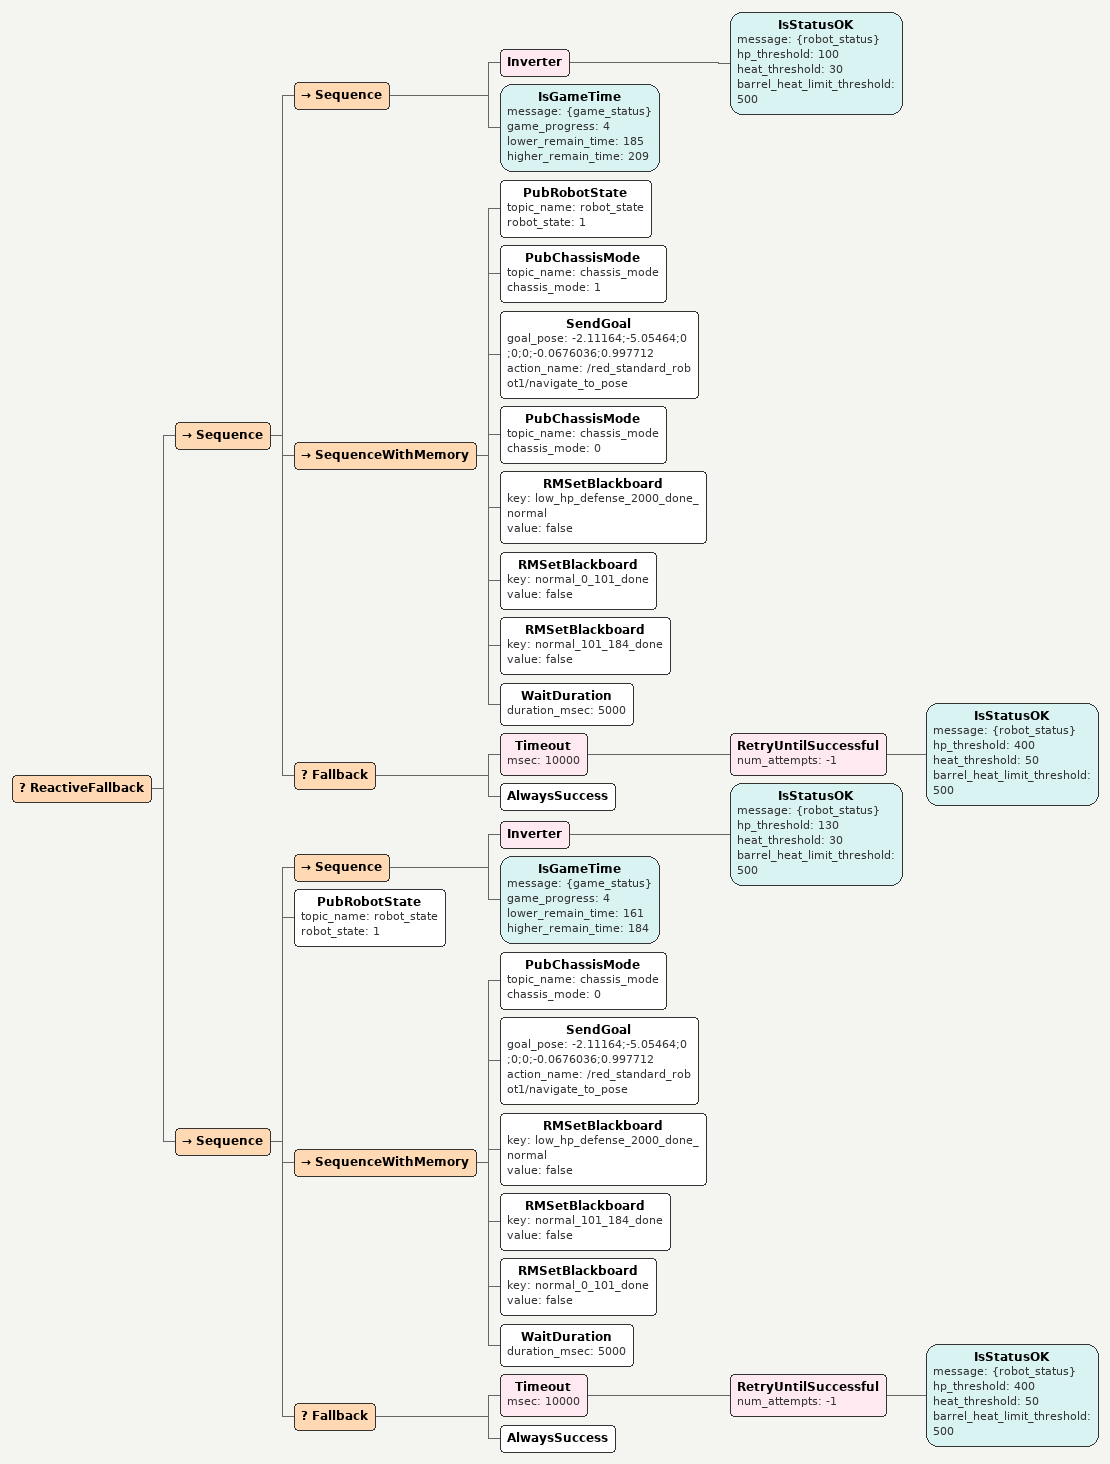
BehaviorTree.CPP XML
<ReactiveFallback>
  <Sequence>
    <Sequence>
      <Inverter>
        <IsStatusOK message="{robot_status}" hp_threshold="100" heat_threshold="30" barrel_heat_limit_threshold="500"/>
      </Inverter>
      <IsGameTime message="{game_status}" game_progress="4" lower_remain_time="185" higher_remain_time="209"/>
    </Sequence>
    <SequenceWithMemory>
      <PubRobotState topic_name="robot_state" robot_state="1"/>
      <PubChassisMode topic_name="chassis_mode" chassis_mode="1"/>
      <SendGoal goal_pose="-2.11164;-5.05464;0;0;0;-0.0676036;0.997712" action_name="/red_standard_robot1/navigate_to_pose"/>
      <PubChassisMode topic_name="chassis_mode" chassis_mode="0"/>
      <RMSetBlackboard key="low_hp_defense_2000_done_normal" value="false"/>
      <RMSetBlackboard key="normal_0_101_done" value="false"/>
      <RMSetBlackboard key="normal_101_184_done" value="false"/>
      <WaitDuration duration_msec="5000"/>
    </SequenceWithMemory>
    <Fallback>
      <Timeout msec="10000">
        <RetryUntilSuccessful num_attempts="-1">
          <IsStatusOK message="{robot_status}" hp_threshold="400" heat_threshold="50" barrel_heat_limit_threshold="500"/>
        </RetryUntilSuccessful>
      </Timeout>
      <AlwaysSuccess/>
    </Fallback>
  </Sequence>
  <Sequence>
    <Sequence>
      <Inverter>
        <IsStatusOK message="{robot_status}" hp_threshold="130" heat_threshold="30" barrel_heat_limit_threshold="500"/>
      </Inverter>
      <IsGameTime message="{game_status}" game_progress="4" lower_remain_time="161" higher_remain_time="184"/>
    </Sequence>
    <PubRobotState topic_name="robot_state" robot_state="1"/>
    <SequenceWithMemory>
      <PubChassisMode topic_name="chassis_mode" chassis_mode="0"/>
      <SendGoal goal_pose="-2.11164;-5.05464;0;0;0;-0.0676036;0.997712" action_name="/red_standard_robot1/navigate_to_pose"/>
      <RMSetBlackboard key="low_hp_defense_2000_done_normal" value="false"/>
      <RMSetBlackboard key="normal_101_184_done" value="false"/>
      <RMSetBlackboard key="normal_0_101_done" value="false"/>
      <WaitDuration duration_msec="5000"/>
    </SequenceWithMemory>
    <Fallback>
      <Timeout msec="10000">
        <RetryUntilSuccessful num_attempts="-1">
          <IsStatusOK message="{robot_status}" hp_threshold="400" heat_threshold="50" barrel_heat_limit_threshold="500"/>
        </RetryUntilSuccessful>
      </Timeout>
      <AlwaysSuccess/>
    </Fallback>
  </Sequence>
</ReactiveFallback>
